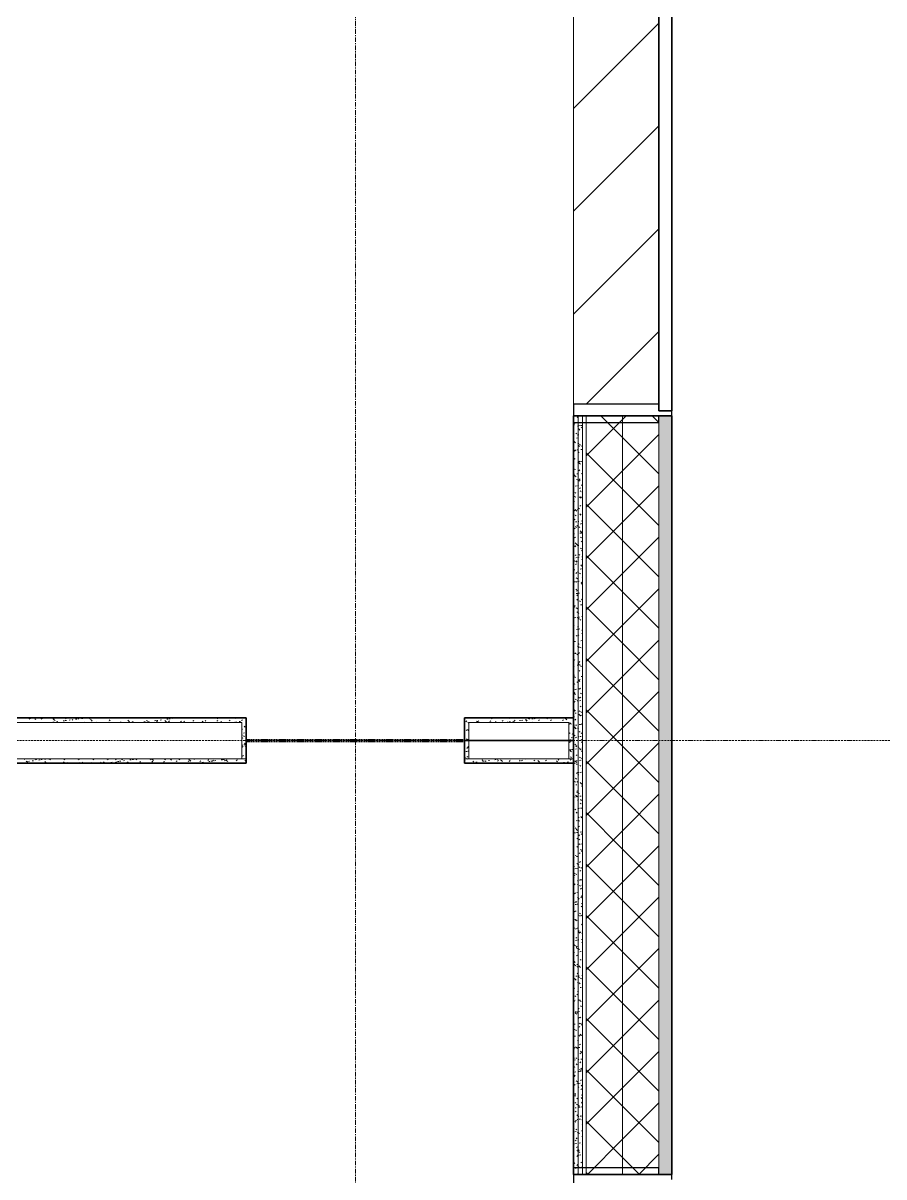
# Model space of a CAD drawing. Header units: millimetres. Extents: x -4948 to 42228, y -4856 to 69378.
# Drawn here: x 35570 to 37938, y 16892 to 20065 of the extents above; entities that cross this region are included whole.
import ezdxf

# ---------------------------------------------------------------- set-up
doc = ezdxf.new("R2010")
doc.units = ezdxf.units.MM
for name, pattern in [('Линия сетки', [22.225, 12.7, -3.175, 3.175, -3.175]), ('Штрих 3 х 1_5 мм', [4.5, 3, -1.5]), ('Штрихпунктир 5 х 1_5 мм', [8, 5, -1.5, 0, -1.5])]:
    doc.linetypes.add(name, pattern=pattern)
for name, color, linetype, lineweight in [('A-AREA', 32, 'Continuous', 9), ('A-DETL', 90, 'Continuous', 9), ('A-FLOR', 192, 'Continuous', 13), ('A-GLAZ-CURT', 52, 'Continuous', 9), ('A-GLAZ-CWMG', 51, 'Continuous', 9), ('A-WALL', 113, 'Continuous', 13), ('A-WALL-PATT', 111, 'Continuous', 13), ('I-WALL', 2, 'Continuous', 13), ('S-GRID', 1, 'Continuous', 30)]:
    doc.layers.add(name, color=color, linetype=linetype, lineweight=lineweight)

# ---------------------------------------------------------------- blocks, each defined once
blk = doc.blocks.new('27ELB-RD-AR-0000-BIM_rvt-1-1 этаж отм_ _0_000 лотки')
at = {"layer": 'A-GLAZ-CWMG'}
h = blk.add_hatch(dxfattribs=at)
h.set_pattern_fill('FP_3', color=252, style=0, pattern_type=2)
h.set_pattern_definition([(45, (0, 0), (-141.4214, 141.4214), [])])
h.paths.add_polyline_path([(37084, 19017.1), (37319, 19017.1), (37319, 21067.1), (37084, 21067.1), (37084, 19363.9)], flags=0)
at = {"layer": 'A-WALL-PATT', "lineweight": 5}
blk.add_hatch(color=252, dxfattribs=at).paths.add_polyline_path([(37354, 16899.1), (37354, 18985.1), (37319, 18985.1), (37319, 16899.1)], flags=0)
at = {"layer": 'A-AREA', "color": 252, "linetype": 'Штрих 3 х 1_5 мм', "lineweight": 70}
blk.add_line((36183.9, 18092.1), (36783.9, 18092.1), dxfattribs=at)
at = {"layer": 'A-DETL', "color": 252, "lineweight": 35}
blk.add_line((36783.9, 18092.1), (37083.9, 18092.1), dxfattribs=at)
at = {"layer": 'A-GLAZ-CURT', "color": 252, "lineweight": 35}
for p, q in [((37319, 21085.1), (37319, 18999.1)), ((37354, 18999.1), (37354, 21085.1)), ((37319, 18999.1), (37354, 18999.1))]:
    blk.add_line(p, q, dxfattribs=at)
at = {"layer": 'A-GLAZ-CWMG', "color": 252}
blk.add_line((37084, 19017.1), (37084, 21067.1), dxfattribs=at)
at = {"layer": 'A-GLAZ-CWMG', "color": 252, "lineweight": 25, "extrusion": (0, 0, -1)}
for p, q in [((37319, 19017.1), (37084, 19017.1)), ((37084, 19017.1), (37084, 18967.1)), ((37319, 18999.1), (37319, 19017.1)), ((37354, 18999.1), (37319, 18999.1)), ((37319, 18967.1), (37319, 18985.1)), ((37319, 18985.1), (37354, 18985.1)), ((37354, 18985.1), (37354, 18999.1)), ((37084, 18967.1), (37319, 18967.1)), ((37319, 16917.1), (37084, 16917.1)), ((37084, 16917.1), (37084, 16867.1)), ((37319, 16899.1), (37319, 16917.1)), ((37354, 16899.1), (37319, 16899.1)), ((37354, 16885.1), (37354, 16899.1))]:
    blk.add_line(p, q, dxfattribs=at)
at = {"layer": 'A-WALL', "color": 252, "lineweight": 35}
for p, q in [((37084, 18985.1), (37084, 16899.1)), ((37354, 18985.1), (37084, 18985.1)), ((37354, 16899.1), (37354, 18985.1)), ((37084, 16899.1), (37354, 16899.1))]:
    blk.add_line(p, q, dxfattribs=at)
at = {"layer": 'A-WALL', "color": 252, "lineweight": 9}
for p, q in [((37096.5, 16899.1), (37096.5, 18985.1)), ((37109, 16899.1), (37109, 18985.1)), ((37119, 16899.1), (37119, 18985.1)), ((37219, 16899.1), (37219, 18985.1)), ((37319, 16899.1), (37319, 18985.1)), ((31021.4, 18142.1), (36171.4, 18142.1)), ((36171.4, 18042.1), (36171.4, 18142.1)), ((36796.4, 18142.1), (36796.4, 18042.1)), ((36796.4, 18142.1), (37071.5, 18142.1)), ((37071.5, 18042.1), (37071.5, 18142.1)), ((31021.4, 18042.1), (36171.4, 18042.1)), ((36183.9, 18042.1), (36171.4, 18042.1)), ((36171.4, 18042.1), (36183.9, 18042.1)), ((36796.4, 18042.1), (36783.9, 18042.1)), ((36783.9, 18042.1), (36796.4, 18042.1)), ((36796.4, 18042.1), (37071.5, 18042.1)), ((37084, 18042.1), (37071.5, 18042.1)), ((37071.5, 18042.1), (37084, 18042.1))]:
    blk.add_line(p, q, dxfattribs=at)
at = {"layer": 'A-WALL-PATT', "color": 252, "linetype": 'Continuous', "lineweight": 9}
for p, q in [((37093.8, 18981.1), (37096.5, 18983.1)), ((37095.5, 18985.1), (37096.5, 18984.5)), ((37096.5, 18984.5), (37097.3, 18984)), ((37219, 18925.3), (37159.2, 18985.1)), ((37219, 18975.6), (37228.5, 18985.1)), ((37319, 18966.7), (37300.6, 18985.1)), ((37084.2, 18962.1), (37086.7, 18959.9)), ((37085.4, 18966.2), (37088.2, 18964.4)), ((37094.6, 18956.6), (37096.5, 18958)), ((37096.5, 18958), (37097.3, 18958.7)), ((37096.8, 18950.6), (37099.2, 18948.4)), ((37098.7, 18957.8), (37102, 18958.2)), ((37099.2, 18948.4), (37099.2, 18948.4)), ((37099.2, 18948.4), (37101.7, 18946.1)), ((37104.5, 18958.5), (37107.8, 18959)), ((37104.7, 18954), (37107.5, 18952.2)), ((37119, 18875.6), (37219, 18975.6)), ((37084, 18922.9), (37085.4, 18923.1)), ((37084.7, 18915.6), (37087, 18913.4)), ((37087, 18913.4), (37087, 18913.4)), ((37087, 18913.4), (37089.5, 18911.1)), ((37090.3, 18937.9), (37093.1, 18936.1)), ((37092.4, 18924), (37095.7, 18924.5)), ((37095.4, 18932.1), (37096.5, 18933)), ((37095.7, 18934.4), (37096.5, 18933.9)), ((37096.5, 18933), (37098.1, 18934.2)), ((37096.5, 18933.9), (37098.5, 18932.6)), ((37219, 18834.2), (37319, 18934.2)), ((37319, 18825.3), (37219, 18925.3)), ((37085.7, 18890.3), (37088.5, 18888.5)), ((37087.9, 18890.6), (37091.2, 18891)), ((37093.7, 18891.3), (37096.5, 18891.7)), ((37096.2, 18907.7), (37096.5, 18907.9)), ((37096.5, 18907.9), (37098.9, 18909.7)), ((37096.5, 18891.7), (37097.1, 18891.8)), ((37097, 18883.2), (37099.7, 18885.2)), ((37098.1, 18903.3), (37100.6, 18901)), ((37100.6, 18906.1), (37103.4, 18904.3)), ((37104.1, 18892.7), (37107.4, 18893.1)), ((37105.9, 18902.6), (37108.8, 18900.8)), ((37219, 18783.9), (37119, 18883.9)), ((37084, 18857.2), (37084.9, 18857.3)), ((37085.9, 18868.3), (37088.4, 18866)), ((37095.9, 18858.5), (37096.5, 18858.1)), ((37096.5, 18858.1), (37098.7, 18856.7)), ((37097.8, 18858.7), (37100.5, 18860.8)), ((37098.6, 18856.7), (37100.9, 18854.6)), ((37099.6, 18859.2), (37103, 18859.7)), ((37100.9, 18854.6), (37100.9, 18854.6)), ((37100.9, 18854.6), (37103.4, 18852.3)), ((37105.4, 18860), (37108.8, 18860.4)), ((37084, 18840.8), (37084.4, 18840.6)), ((37084, 18824.3), (37086.3, 18824.6)), ((37084, 18823), (37084.1, 18823.2)), ((37086.4, 18821.7), (37088.8, 18819.6)), ((37086.9, 18839), (37089.7, 18837.2)), ((37088.8, 18819.6), (37088.8, 18819.6)), ((37088.8, 18819.6), (37091.2, 18817.3)), ((37093.3, 18825.5), (37096.5, 18825.9)), ((37096.5, 18825.9), (37096.6, 18826)), ((37098.6, 18834.3), (37101.3, 18836.3)), ((37106.2, 18826.7), (37109, 18824.9)), ((37119, 18734.2), (37219, 18834.2)), ((37084, 18797.9), (37084.9, 18798.7)), ((37088.9, 18792.1), (37092.2, 18792.5)), ((37091.8, 18810.6), (37094.6, 18808.8)), ((37094.7, 18792.8), (37096.5, 18793.1)), ((37096.5, 18793.1), (37098, 18793.3)), ((37097.2, 18807.2), (37100, 18805.4)), ((37099.4, 18809.8), (37102.1, 18811.8)), ((37099.8, 18809.4), (37102.3, 18807.2)), ((37100.2, 18785.3), (37102.9, 18787.4)), ((37105, 18794.2), (37108.3, 18794.6)), ((37219, 18692.8), (37319, 18792.8)), ((37084, 18772.9), (37085.7, 18774.2)), ((37084, 18758.5), (37085.9, 18758.8)), ((37087.1, 18763), (37090, 18761.2)), ((37087.7, 18774.4), (37090.1, 18772.2)), ((37100.3, 18762.9), (37102.7, 18760.7)), ((37100.6, 18760.7), (37103.9, 18761.2)), ((37101, 18760.8), (37103.7, 18762.9)), ((37102.1, 18778.8), (37104.9, 18777)), ((37102.7, 18760.7), (37102.7, 18760.7)), ((37102.7, 18760.7), (37105.1, 18758.4)), ((37106.4, 18761.5), (37109, 18761.8)), ((37107.4, 18775.4), (37109, 18774.4)), ((37319, 18683.9), (37219, 18783.9)), ((37084, 18747.8), (37086.5, 18749.7)), ((37084, 18725.7), (37087.2, 18726.1)), ((37084.7, 18723.2), (37087.3, 18725.3)), ((37088.2, 18727.9), (37090.5, 18725.7)), ((37090.5, 18725.7), (37090.5, 18725.7)), ((37090.5, 18725.7), (37093, 18723.4)), ((37094.2, 18727), (37096.5, 18727.3)), ((37096.5, 18727.3), (37097.6, 18727.4)), ((37097.4, 18731.2), (37100.2, 18729.4)), ((37101.8, 18736.4), (37104.5, 18738.4)), ((37219, 18642.5), (37119, 18742.5)), ((37084, 18714.5), (37085.8, 18713.3)), ((37085.5, 18698.8), (37088.1, 18700.8)), ((37088.4, 18711.7), (37091.2, 18709.9)), ((37089.8, 18693.5), (37093.1, 18694)), ((37095.6, 18694.3), (37096.5, 18694.4)), ((37096.5, 18694.4), (37098.9, 18694.7)), ((37101.6, 18715.6), (37104, 18713.3)), ((37102.6, 18711.9), (37105.3, 18713.9)), ((37105.9, 18695.7), (37109, 18696.1)), ((37107.7, 18699.4), (37109, 18698.6)), ((37119, 18592.8), (37219, 18692.8)), ((37084, 18659.9), (37086.8, 18660.3)), ((37086.3, 18674.3), (37088.9, 18676.3)), ((37089.4, 18680.6), (37091.9, 18678.3)), ((37093.3, 18683.3), (37096.1, 18681.5)), ((37098.6, 18679.9), (37101.5, 18678.1)), ((37101.5, 18662.2), (37104.8, 18662.6)), ((37102, 18669), (37104.4, 18666.9)), ((37103.4, 18687.4), (37106.1, 18689.5)), ((37104.2, 18663), (37106.9, 18665)), ((37104.4, 18666.9), (37104.4, 18666.9)), ((37104.4, 18666.9), (37106.9, 18664.6)), ((37107.3, 18663), (37109, 18663.2)), ((37084.9, 18627.1), (37088.2, 18627.6)), ((37087.1, 18649.8), (37089.7, 18651.9)), ((37087.9, 18625.4), (37090.5, 18627.4)), ((37088.6, 18635.7), (37091.4, 18633.9)), ((37089.9, 18634), (37092.2, 18631.9)), ((37092.2, 18631.9), (37092.2, 18631.9)), ((37092.2, 18631.9), (37094.7, 18629.6)), ((37095.2, 18628.5), (37096.5, 18628.7)), ((37096.5, 18628.7), (37098.5, 18628.9)), ((37103.5, 18651.5), (37106.4, 18649.7)), ((37105, 18638.5), (37107.7, 18640.5)), ((37108.9, 18648.1), (37109, 18648)), ((37219, 18551.4), (37319, 18651.4)), ((37319, 18542.5), (37219, 18642.5)), ((37088.7, 18600.9), (37091.3, 18602.9)), ((37096.6, 18595.8), (37099.9, 18596.2)), ((37098.9, 18603.9), (37101.7, 18602.1)), ((37103.3, 18621.7), (37105.8, 18619.5)), ((37105.8, 18614), (37108.5, 18616.1)), ((37106.9, 18597.1), (37109, 18597.4)), ((37219, 18501), (37119, 18601)), ((37084.5, 18587.8), (37087.3, 18586)), ((37089.5, 18576.4), (37092.1, 18578.5)), ((37089.9, 18584.4), (37092.7, 18582.6)), ((37090.8, 18595), (37094.1, 18595.5)), ((37091.1, 18586.7), (37093.6, 18584.5)), ((37102.5, 18563.7), (37105.8, 18564.1)), ((37103.8, 18575.1), (37106.1, 18573)), ((37106.1, 18573), (37106.1, 18573)), ((37106.1, 18573), (37108.6, 18570.7)), ((37106.6, 18589.6), (37109, 18591.4)), ((37107.4, 18565.1), (37109, 18566.3)), ((37108.3, 18564.4), (37109, 18564.5)), ((37084.4, 18561.3), (37087.7, 18561.7)), ((37090.3, 18551.9), (37092.9, 18554)), ((37091.6, 18540.1), (37094, 18538)), ((37094, 18538), (37094, 18538)), ((37094, 18538), (37096.4, 18535.7)), ((37094.8, 18556), (37096.5, 18554.9)), ((37096.5, 18554.9), (37097.6, 18554.2)), ((37100.1, 18552.6), (37102.9, 18550.8)), ((37108.2, 18540.6), (37109, 18541.2)), ((37119, 18451.4), (37219, 18551.4)), ((37084, 18501), (37084.3, 18500.7)), ((37085.8, 18528.6), (37089.1, 18529)), ((37090.1, 18508.4), (37092.9, 18506.6)), ((37091.1, 18527.5), (37093.7, 18529.5)), ((37091.9, 18503), (37094.6, 18505)), ((37096.1, 18530), (37096.5, 18530)), ((37096.5, 18530), (37099.4, 18530.4)), ((37105, 18527.9), (37107.5, 18525.6)), ((37105, 18524.2), (37107.8, 18522.4)), ((37219, 18409.9), (37319, 18509.9)), ((37319, 18401), (37219, 18501)), ((37091.7, 18496.5), (37095, 18496.9)), ((37092.7, 18478.5), (37095.4, 18480.6)), ((37092.9, 18492.9), (37095.3, 18490.6)), ((37097.5, 18497.3), (37100.8, 18497.7)), ((37100.4, 18476.6), (37103.2, 18474.8)), ((37105.5, 18481.3), (37107.9, 18479.2)), ((37107.8, 18498.6), (37109, 18498.8)), ((37107.9, 18479.2), (37107.9, 18479.2)), ((37107.9, 18479.2), (37109, 18478.1)), ((37085.4, 18462.8), (37088.7, 18463.2)), ((37086, 18460.5), (37088.8, 18458.7)), ((37091.3, 18457.1), (37094.2, 18455.3)), ((37093.4, 18446.3), (37095.7, 18444.2)), ((37093.5, 18454.1), (37096.2, 18456.1)), ((37095.7, 18444.2), (37095.7, 18444.2)), ((37095.7, 18444.2), (37096.5, 18443.4)), ((37096.5, 18443.4), (37098.2, 18441.9)), ((37103.4, 18465.2), (37106.7, 18465.6)), ((37219, 18359.6), (37119, 18459.6)), ((37084, 18429.7), (37084.3, 18429.7)), ((37084, 18411.3), (37084.1, 18411.2)), ((37084, 18408.8), (37086, 18406.9)), ((37086.7, 18430.1), (37090.1, 18430.5)), ((37094.3, 18429.6), (37096.5, 18431.3)), ((37095.1, 18405.1), (37096.5, 18406.2)), ((37096.2, 18428.7), (37096.5, 18428.6)), ((37096.5, 18431.3), (37097, 18431.6)), ((37096.5, 18428.6), (37099.1, 18426.9)), ((37096.5, 18406.2), (37097.8, 18407.2)), ((37097.1, 18431.4), (37100.4, 18431.9)), ((37101.6, 18425.3), (37104.4, 18423.5)), ((37106.8, 18434), (37109, 18432)), ((37119, 18309.9), (37219, 18409.9)), ((37091.6, 18381.2), (37094.4, 18379.4)), ((37092.6, 18398), (37096, 18398.4)), ((37094.6, 18399), (37096.5, 18397.3)), ((37095.9, 18380.6), (37096.5, 18381.1)), ((37096.5, 18397.3), (37097.1, 18396.8)), ((37096.5, 18381.1), (37098.6, 18382.7)), ((37098.4, 18398.7), (37101.8, 18399.2)), ((37106.5, 18396.9), (37109, 18395.3)), ((37107.2, 18387.4), (37109, 18385.9)), ((37108.8, 18400.1), (37109, 18400.1)), ((37084, 18362.6), (37084.9, 18361.8)), ((37084, 18360.7), (37085.4, 18359.8)), ((37084, 18346.4), (37084, 18346.5)), ((37086.3, 18364.3), (37089.6, 18364.7)), ((37095.1, 18352.4), (37096.5, 18351.2)), ((37096.5, 18351.2), (37097.4, 18350.3)), ((37096.7, 18356.2), (37099.4, 18358.2)), ((37097.4, 18350.3), (37097.4, 18350.3)), ((37097.4, 18350.3), (37099.9, 18348)), ((37101.8, 18349.4), (37104.7, 18347.6)), ((37104.4, 18366.6), (37107.7, 18367.1)), ((37219, 18268.5), (37319, 18368.5)), ((37319, 18259.6), (37219, 18359.6)), ((37084, 18331.1), (37085.2, 18331.2)), ((37084, 18321.3), (37084.8, 18322)), ((37084, 18316.5), (37085.3, 18315.3)), ((37085.3, 18315.3), (37085.3, 18315.3)), ((37085.3, 18315.3), (37087.8, 18313)), ((37087.5, 18333.2), (37090.3, 18331.4)), ((37087.7, 18331.6), (37091, 18332)), ((37092.8, 18329.8), (37095.6, 18328)), ((37097.5, 18331.7), (37100.2, 18333.7)), ((37098, 18332.9), (37101.3, 18333.3)), ((37108.5, 18340.2), (37109, 18339.7)), ((37219, 18218.2), (37119, 18318.2)), ((37084, 18296.3), (37085.6, 18297.5)), ((37084, 18284.9), (37085.6, 18283.9)), ((37093.6, 18299.4), (37096.5, 18299.8)), ((37096.3, 18305.2), (37096.5, 18305.1)), ((37096.5, 18305.1), (37098.8, 18302.9)), ((37096.5, 18299.8), (37096.9, 18299.9)), ((37097.7, 18301.4), (37100.5, 18299.6)), ((37098.3, 18307.2), (37101, 18309.3)), ((37099.1, 18282.8), (37101.8, 18284.8)), ((37099.4, 18300.2), (37102.7, 18300.6)), ((37103.1, 18298), (37105.9, 18296.2)), ((37084, 18271.2), (37086.4, 18273.1)), ((37084.2, 18270.2), (37086.7, 18267.9)), ((37084.6, 18246.5), (37087.2, 18248.6)), ((37087.2, 18265.7), (37090.6, 18266.2)), ((37093.1, 18253.9), (37095.9, 18252.1)), ((37096.8, 18258.6), (37099.2, 18256.5)), ((37099.2, 18256.5), (37099.2, 18256.5)), ((37099.2, 18256.5), (37101.7, 18254.2)), ((37099.9, 18258.3), (37102.6, 18260.3)), ((37105.3, 18268.1), (37108.6, 18268.5)), ((37108, 18269.6), (37109, 18269)), ((37119, 18168.5), (37219, 18268.5)), ((37084, 18234.4), (37086.9, 18232.6)), ((37084, 18232.4), (37086.1, 18232.7)), ((37084.7, 18223.6), (37087, 18221.5)), ((37085.4, 18222.1), (37088, 18224.1)), ((37087, 18221.5), (37087, 18221.5)), ((37087, 18221.5), (37089.5, 18219.2)), ((37088.6, 18233), (37091.9, 18233.5)), ((37098.9, 18234.4), (37102.3, 18234.8)), ((37100.7, 18233.8), (37103.4, 18235.9)), ((37103.3, 18222.1), (37106.1, 18220.3)), ((37219, 18127.1), (37319, 18227.1)), ((37319, 18118.2), (37219, 18218.2)), ((37086.2, 18197.6), (37088.8, 18199.6)), ((37088.9, 18206), (37091.8, 18204.2)), ((37094.3, 18202.6), (37096.5, 18201.2)), ((37094.5, 18200.9), (37096.5, 18201.2)), ((37096.5, 18201.2), (37097.9, 18201.4)), ((37096.5, 18201.2), (37097.1, 18200.8)), ((37098.1, 18211.3), (37100.6, 18209.1)), ((37100.3, 18201.7), (37103.7, 18202.1)), ((37101.5, 18209.3), (37104.2, 18211.4)), ((37102.3, 18184.9), (37105, 18186.9)), ((35583, 18154.6), (35584.2, 18153.8)), ((35586.5, 18150.6), (35589.1, 18152.6)), ((35602.2, 18152), (35604.7, 18149.7)), ((35619.7, 18151), (35622.4, 18153)), ((35622.7, 18154.6), (35623.8, 18153.9)), ((35652.2, 18150.8), (35654.9, 18152.9)), ((35653, 18151.6), (35655.4, 18149.4)), ((35662.4, 18154.6), (35663.3, 18154)), ((35686.5, 18152.1), (35689.2, 18154.1)), ((35702, 18154.6), (35702.9, 18154.1)), ((35719.7, 18152.5), (35722.4, 18154.5)), ((35720.3, 18151.5), (35723.6, 18152)), ((35730.6, 18152.9), (35733.9, 18153.3)), ((35741.7, 18154.6), (35742.4, 18154.1)), ((35752.2, 18152.3), (35754.9, 18154.4)), ((35781.4, 18154.6), (35782, 18154.2)), ((35786.5, 18153.6), (35787.9, 18154.6)), ((35819.8, 18154), (35820.6, 18154.6)), ((35821, 18154.6), (35821.5, 18154.3)), ((35852.3, 18153.8), (35853.3, 18154.6)), ((35860.7, 18154.6), (35861.1, 18154.4)), ((35900.3, 18154.6), (35900.6, 18154.4)), ((35940, 18154.6), (35940.2, 18154.5)), ((35965.5, 18150.9), (35968.8, 18151.4)), ((35971.3, 18151.7), (35974.6, 18152.1)), ((35979.7, 18154.6), (35979.7, 18154.6)), ((35981.6, 18153.1), (35984.9, 18153.5)), ((36002.1, 18154.6), (36003.2, 18153.6)), ((36102.8, 18154.6), (36103.1, 18154.3)), ((36103.1, 18154.3), (36103.1, 18154.3)), ((36103.1, 18154.3), (36105.6, 18152.1)), ((36153.1, 18154.6), (36154.8, 18153.1)), ((36857.9, 18154.6), (36858, 18154.6)), ((36858, 18154.6), (36858, 18154.6)), ((36858, 18154.6), (36860.4, 18152.3)), ((36908.3, 18154.6), (36909.7, 18153.3)), ((36958.6, 18154.6), (36960.3, 18153)), ((36960.3, 18153), (36960.3, 18153)), ((36960.3, 18153), (36962.8, 18150.7)), ((36969.5, 18151.6), (36972.8, 18152)), ((36975.3, 18152.3), (36978.6, 18152.8)), ((36985.6, 18153.7), (36988.9, 18154.1)), ((37009.6, 18154), (37012, 18151.8)), ((37060.4, 18153.6), (37062.7, 18151.5)), ((37062.7, 18151.5), (37062.7, 18151.5)), ((37062.7, 18151.5), (37065.2, 18149.2)), ((37084.3, 18158.4), (37087.1, 18156.6)), ((37085.9, 18176.3), (37088.4, 18174.1)), ((37087, 18173.1), (37089.6, 18175.2)), ((37088.2, 18167.2), (37091.5, 18167.6)), ((37098.6, 18164.7), (37100.9, 18162.6)), ((37099.2, 18174.2), (37102, 18172.4)), ((37100.9, 18162.6), (37100.9, 18162.6)), ((37100.9, 18162.6), (37103.4, 18160.3)), ((37103.1, 18160.4), (37105.8, 18162.4)), ((37104.5, 18170.8), (37107.4, 18168.9)), ((37106.2, 18169.6), (37109, 18169.9)), ((37219, 18076.8), (37119, 18176.8)), ((35648.6, 18142.1), (35649.4, 18142.2)), ((35651.9, 18142.5), (35655.2, 18143)), ((35655.4, 18149.4), (35655.4, 18149.4)), ((35655.4, 18149.4), (35657.8, 18147.2)), ((35662.2, 18143.9), (35665.6, 18144.3)), ((35680.3, 18146.3), (35683.6, 18146.7)), ((35686.1, 18147), (35689.4, 18147.5)), ((35696.4, 18148.4), (35699.7, 18148.8)), ((35704.6, 18150.4), (35707.1, 18148.2)), ((35714.4, 18150.8), (35717.8, 18151.2)), ((35738.9, 18142.1), (35739.6, 18142.6)), ((35755.4, 18150), (35757.7, 18147.9)), ((35757.7, 18147.9), (35757.7, 18147.9)), ((35757.7, 18147.9), (35760.2, 18145.6)), ((35771.6, 18142.1), (35772.8, 18143)), ((35804.3, 18142.1), (35805.3, 18142.9)), ((35807, 18148.9), (35809.4, 18146.6)), ((35837, 18142.1), (35839.6, 18144.1)), ((35857.8, 18148.4), (35860.1, 18146.3)), ((35860.1, 18146.3), (35860.1, 18146.3)), ((35860.1, 18146.3), (35862.6, 18144)), ((35870.2, 18142.5), (35872.9, 18144.5)), ((35898.4, 18142.1), (35900.4, 18142.4)), ((35902.7, 18142.4), (35905.3, 18144.4)), ((35902.9, 18142.7), (35906.2, 18143.1)), ((35909.4, 18147.3), (35911.8, 18145.1)), ((35913.2, 18144.1), (35916.6, 18144.5)), ((35931.3, 18146.4), (35934.6, 18146.9)), ((35937, 18143.6), (35939.6, 18145.6)), ((35937.1, 18147.2), (35940.4, 18147.6)), ((35947.4, 18148.6), (35950.7, 18149)), ((35960.2, 18146.9), (35962.5, 18144.7)), ((35962.5, 18144.7), (35962.5, 18144.7)), ((35962.5, 18144.7), (35965, 18142.5)), ((35970.2, 18144), (35972.9, 18146.1)), ((36002.7, 18143.9), (36005.4, 18145.9)), ((36011.7, 18145.8), (36014.2, 18143.5)), ((36037, 18145.1), (36039.7, 18147.1)), ((36062.6, 18145.3), (36064.9, 18143.2)), ((36064.9, 18143.2), (36064.9, 18143.2)), ((36064.9, 18143.2), (36066.1, 18142.1)), ((36070.3, 18145.5), (36072.9, 18147.6)), ((36102.8, 18145.4), (36105.4, 18147.4)), ((36114.1, 18144.2), (36116.4, 18142.1)), ((36137.1, 18146.6), (36139.7, 18148.6)), ((36148.2, 18142.1), (36151.4, 18142.5)), ((36153.9, 18142.9), (36157.2, 18143.3)), ((36164.2, 18144.2), (36167.6, 18144.7)), ((36164.9, 18143.8), (36166.8, 18142.1)), ((36170.3, 18147), (36173, 18149.1)), ((36171.4, 18122.8), (36173.8, 18124.6)), ((36178.3, 18131.5), (36180.8, 18129.2)), ((36182.3, 18146.6), (36183.9, 18146.8)), ((36783.9, 18130.2), (36784.1, 18130)), ((36787.7, 18144.1), (36790.3, 18146.2)), ((36788.5, 18119.7), (36791.1, 18121.7)), ((36792.7, 18122.2), (36795.1, 18119.9)), ((36793, 18141.8), (36795.9, 18140)), ((36817.4, 18145.6), (36819.8, 18143.4)), ((36819.8, 18143.4), (36819.8, 18143.4)), ((36819.8, 18143.4), (36821.2, 18142.1)), ((36820.9, 18144.6), (36823.6, 18146.6)), ((36853.4, 18144.4), (36856.1, 18146.5)), ((36869, 18144.4), (36871.5, 18142.2)), ((36887.7, 18145.6), (36890.4, 18147.7)), ((36901.1, 18142.6), (36904.5, 18143)), ((36906.9, 18143.3), (36910.3, 18143.8)), ((36917.3, 18144.7), (36920.6, 18145.1)), ((36919.8, 18144), (36921.9, 18142.1)), ((36921, 18146.1), (36923.6, 18148.1)), ((36935.3, 18147.1), (36938.6, 18147.5)), ((36941.1, 18147.8), (36944.4, 18148.3)), ((36951.4, 18149.2), (36954.8, 18149.6)), ((36953.4, 18145.9), (36956.1, 18148)), ((36971.4, 18142.9), (36972.3, 18142.1)), ((36987.7, 18147.2), (36990.4, 18149.2)), ((36990.8, 18142.1), (36990.9, 18142.1)), ((37021, 18147.6), (37023.6, 18149.6)), ((37022.2, 18142.5), (37022.6, 18142.1)), ((37030.3, 18142.2), (37030.5, 18142.1)), ((37053.5, 18147.4), (37056.1, 18149.5)), ((37069.9, 18142.3), (37070.2, 18142.1)), ((37071.5, 18141.3), (37072.7, 18140.5)), ((37071.5, 18136.2), (37074.1, 18138.1)), ((37073.8, 18141.3), (37076.3, 18139.1)), ((37075.2, 18138.9), (37078.1, 18137.1)), ((37083.8, 18133.7), (37084, 18133.8)), ((37084, 18133.8), (37087.1, 18134.2)), ((37086.4, 18129.7), (37088.8, 18127.6)), ((37087.8, 18148.7), (37090.4, 18150.7)), ((37088.6, 18124.2), (37091.2, 18126.2)), ((37088.8, 18127.6), (37088.8, 18127.6)), ((37088.8, 18127.6), (37091.2, 18125.3)), ((37089.6, 18134.5), (37092.9, 18134.9)), ((37094.5, 18126.6), (37096.5, 18125.3)), ((37096.5, 18125.3), (37097.4, 18124.8)), ((37099.9, 18135.9), (37103.2, 18136.3)), ((37103.9, 18135.9), (37106.6, 18138)), ((37119, 18027.1), (37219, 18127.1)), ((36171.4, 18108.3), (36173.3, 18107)), ((36171.9, 18098.1), (36174.6, 18100.1)), ((36175.9, 18105.4), (36178.7, 18103.6)), ((36176, 18112.9), (36179.3, 18113.3)), ((36783.9, 18094.3), (36785.2, 18094.4)), ((36788.4, 18094.2), (36791.2, 18092.4)), ((36789.3, 18095.2), (36791.9, 18097.2)), ((36792.2, 18095.4), (36795.5, 18095.8)), ((37072.2, 18111.6), (37074.9, 18113.7)), ((37073, 18087.2), (37075.7, 18089.2)), ((37074.3, 18094.7), (37076.6, 18092.6)), ((37076.6, 18092.6), (37076.6, 18092.6)), ((37076.6, 18092.6), (37079.1, 18090.3)), ((37077.4, 18100), (37080.7, 18100.5)), ((37080.1, 18110.5), (37083, 18108.7)), ((37085.5, 18107.1), (37088.3, 18105.3)), ((37089.4, 18099.7), (37092, 18101.8)), ((37095.5, 18102.4), (37096.5, 18102.5)), ((37096.5, 18102.5), (37098.8, 18102.8)), ((37099.8, 18117.5), (37102.3, 18115.2)), ((37101.3, 18103.2), (37104.6, 18103.6)), ((37104.7, 18111.5), (37107.4, 18113.5)), ((37104.8, 18094.8), (37107.6, 18093)), ((37105.5, 18087), (37108.2, 18089)), ((36171.5, 18079.4), (36174.8, 18079.8)), ((36172.7, 18073.6), (36175.4, 18075.7)), ((36177.3, 18080.2), (36180.7, 18080.6)), ((36178.8, 18084.9), (36181.2, 18082.8)), ((36180.8, 18077), (36183.6, 18075.2)), ((36181.2, 18082.8), (36181.2, 18082.8)), ((36181.2, 18082.8), (36183.6, 18080.5)), ((36787.8, 18061.9), (36791.1, 18062.3)), ((36790.1, 18070.7), (36792.7, 18072.8)), ((36793.1, 18075.6), (36795.5, 18073.4)), ((36793.6, 18062.7), (36796.4, 18063)), ((36795.5, 18073.4), (36795.5, 18073.4)), ((36795.5, 18073.4), (36796.4, 18072.6)), ((37073, 18066.6), (37076.3, 18067)), ((37073.8, 18062.7), (37076.5, 18064.7)), ((37075.5, 18062.9), (37078.3, 18061.1)), ((37078.8, 18067.3), (37082.1, 18067.8)), ((37087.7, 18082.5), (37090.1, 18080.2)), ((37089.1, 18068.7), (37092.4, 18069.1)), ((37090.2, 18075.2), (37092.8, 18077.3)), ((37090.4, 18078.7), (37093.2, 18076.9)), ((37095.8, 18075.3), (37096.5, 18074.8)), ((37096.5, 18074.8), (37098.6, 18073.5)), ((37100.3, 18070.9), (37102.6, 18068.8)), ((37102.6, 18068.8), (37102.6, 18068.8)), ((37102.6, 18068.8), (37105.1, 18066.5)), ((37106.3, 18062.5), (37109, 18064.6)), ((37107.2, 18071.1), (37109, 18071.3)), ((37219, 17985.7), (37319, 18085.7)), ((37319, 17976.8), (37219, 18076.8)), ((35573.3, 18040.1), (35575.9, 18042.1)), ((35578.4, 18035.4), (35580.7, 18033.3)), ((35578.6, 18034.2), (35582, 18034.7)), ((35580.7, 18033.3), (35580.7, 18033.3)), ((35580.7, 18033.3), (35583.2, 18031)), ((35584.5, 18035), (35587.8, 18035.4)), ((35592.3, 18029.6), (35593.1, 18030.2)), ((35594.8, 18036.4), (35598.1, 18036.8)), ((35603.1, 18040.7), (35606, 18038.9)), ((35605.8, 18040), (35608.4, 18042)), ((35612.8, 18038.7), (35616.1, 18039.2)), ((35618.7, 18039.5), (35622, 18039.9)), ((35625, 18029.6), (35626.4, 18030.7)), ((35629, 18040.9), (35632.3, 18041.3)), ((35630, 18034.3), (35632.4, 18032)), ((35640.1, 18041.2), (35641.3, 18042.1)), ((35642.7, 18040.8), (35645.5, 18039)), ((35657.7, 18029.6), (35658.9, 18030.5)), ((35673.3, 18041.6), (35674, 18042.1)), ((35680.8, 18033.9), (35683.1, 18031.7)), ((35682.2, 18040.9), (35685.1, 18039.1)), ((35683.1, 18031.7), (35683.1, 18031.7)), ((35683.1, 18031.7), (35685.4, 18029.6)), ((35690.5, 18029.7), (35693.2, 18031.8)), ((35705.8, 18041.5), (35706.6, 18042.1)), ((35721.8, 18040.9), (35724.6, 18039.1)), ((35722.1, 18042.1), (35723.8, 18040.6)), ((35723.7, 18030.1), (35726.4, 18032.2)), ((35732.4, 18032.7), (35734.8, 18030.5)), ((35756.2, 18030), (35758.9, 18032)), ((35761.3, 18041), (35764.2, 18039.2)), ((35772.5, 18042.1), (35773, 18041.6)), ((35783.2, 18032.3), (35785.5, 18030.2)), ((35785.5, 18030.2), (35785.5, 18030.2)), ((35785.5, 18030.2), (35786.1, 18029.6)), ((35790.5, 18031.2), (35793.2, 18033.3)), ((35795.5, 18029.9), (35798.8, 18030.3)), ((35800.9, 18041.1), (35803.7, 18039.3)), ((35801.3, 18030.7), (35804.6, 18031.1)), ((35811.6, 18032), (35814.9, 18032.5)), ((35822.8, 18042.1), (35823.7, 18041.3)), ((35823.7, 18041.3), (35823.7, 18041.3)), ((35823.7, 18041.3), (35826.2, 18039)), ((35823.8, 18031.6), (35826.4, 18033.7)), ((35829.7, 18034.4), (35833, 18034.8)), ((35834.7, 18031.2), (35836.5, 18029.6)), ((35835.5, 18035.2), (35838.8, 18035.6)), ((35840.4, 18041.2), (35843.3, 18039.4)), ((35845.8, 18036.5), (35849.1, 18037)), ((35856.3, 18031.5), (35858.9, 18033.5)), ((35863.8, 18038.9), (35867.2, 18039.3)), ((35869.7, 18039.7), (35873, 18040.1)), ((35873.2, 18042.1), (35875.4, 18040.1)), ((35880, 18041), (35883.3, 18041.5)), ((35880, 18041.2), (35882.8, 18039.4)), ((35885.6, 18030.7), (35886.8, 18029.6)), ((35890.6, 18032.7), (35893.2, 18034.8)), ((35919.5, 18041.3), (35922.4, 18039.5)), ((35923.7, 18041.9), (35926.1, 18039.7)), ((35923.8, 18033.1), (35926.5, 18035.2)), ((35926.1, 18039.7), (35926.1, 18039.7)), ((35926.1, 18039.7), (35928.5, 18037.5)), ((35937.1, 18029.6), (35937.2, 18029.6)), ((35956.3, 18033), (35959, 18035)), ((35959.1, 18041.4), (35961.9, 18039.6)), ((35975.3, 18040.8), (35977.8, 18038.5)), ((35990.6, 18034.2), (35993.3, 18036.3)), ((35998.6, 18041.4), (36001.5, 18039.6)), ((36023.9, 18034.6), (36026.5, 18036.7)), ((36026.1, 18040.3), (36028.5, 18038.2)), ((36028.5, 18038.2), (36028.5, 18038.2)), ((36028.5, 18038.2), (36030.9, 18035.9)), ((36038.2, 18041.5), (36041, 18039.7)), ((36046.5, 18030.1), (36049.8, 18030.5)), ((36052.3, 18030.8), (36055.6, 18031.3)), ((36056.3, 18034.5), (36059, 18036.5)), ((36062.6, 18032.2), (36066, 18032.6)), ((36077.7, 18041.6), (36080.6, 18039.8)), ((36077.7, 18039.2), (36080.2, 18036.9)), ((36080.7, 18034.6), (36084, 18035)), ((36086.5, 18035.3), (36089.8, 18035.8)), ((36090.6, 18035.7), (36093.3, 18037.8)), ((36096.8, 18036.7), (36100.1, 18037.1)), ((36114.8, 18039.1), (36118.2, 18039.5)), ((36117.3, 18041.7), (36120.1, 18039.9)), ((36120.7, 18039.8), (36124, 18040.3)), ((36123.9, 18036.2), (36126.5, 18038.2)), ((36128.5, 18038.8), (36130.8, 18036.6)), ((36130.8, 18036.6), (36130.8, 18036.6)), ((36130.8, 18036.6), (36133.3, 18034.4)), ((36131, 18041.2), (36134.3, 18041.6)), ((36156.4, 18036), (36159, 18038)), ((36156.8, 18041.7), (36159.7, 18039.9)), ((36171.4, 18045.6), (36171.5, 18045.5)), ((36173.5, 18049.1), (36176.2, 18051.2)), ((36180.1, 18037.7), (36182.5, 18035.4)), ((36183.2, 18048.1), (36183.9, 18048.1)), ((36783.9, 18038), (36785.8, 18036.2)), ((36784.3, 18046.3), (36787.1, 18044.5)), ((36789.6, 18042.9), (36790.9, 18042.1)), ((36790.9, 18046.3), (36793.5, 18048.3)), ((36790.9, 18042.1), (36792.4, 18041.1)), ((36799.5, 18030.6), (36802.8, 18031)), ((36805.3, 18031.3), (36808.6, 18031.8)), ((36807, 18033.5), (36809.7, 18035.6)), ((36808.9, 18030.6), (36810.5, 18029.6)), ((36815.6, 18032.7), (36819, 18033.1)), ((36830.5, 18042.1), (36832, 18041.2)), ((36832.6, 18039.4), (36835, 18037.2)), ((36833.7, 18035.1), (36837, 18035.5)), ((36839.5, 18035.8), (36842.8, 18036.3)), ((36841.3, 18034.8), (36844, 18036.8)), ((36848.5, 18030.7), (36850.2, 18029.6)), ((36849.8, 18037.2), (36853.2, 18037.6)), ((36867.9, 18039.6), (36871.2, 18040)), ((36870.2, 18042.1), (36871.5, 18041.2)), ((36873.7, 18040.3), (36877, 18040.8)), ((36874.5, 18035.2), (36877.2, 18037.2)), ((36883.4, 18039), (36885.7, 18036.9)), ((36884, 18041.7), (36887.2, 18042.1)), ((36885.7, 18036.9), (36885.7, 18036.9)), ((36885.7, 18036.9), (36888.2, 18034.6)), ((36888, 18030.8), (36889.8, 18029.6)), ((36907, 18035), (36909.7, 18037.1)), ((36909.9, 18042.1), (36911.1, 18041.3)), ((36927.6, 18030.8), (36929.5, 18029.6)), ((36935, 18037.9), (36937.4, 18035.6)), ((36941.3, 18036.3), (36944, 18038.3)), ((36949.5, 18042.1), (36950.6, 18041.4)), ((36967.1, 18030.9), (36969.1, 18029.6)), ((36974.6, 18036.7), (36977.2, 18038.7)), ((36985.8, 18037.5), (36988.1, 18035.3)), ((36988.1, 18035.3), (36988.1, 18035.3)), ((36988.1, 18035.3), (36990.6, 18033)), ((36989.2, 18042.1), (36990.2, 18041.5)), ((37006.7, 18031), (37008.8, 18029.6)), ((37007.1, 18036.6), (37009.7, 18038.6)), ((37028.8, 18042.1), (37029.7, 18041.5)), ((37037.3, 18036.3), (37039.8, 18034.1)), ((37041.4, 18037.8), (37044, 18039.8)), ((37046.2, 18031), (37048.5, 18029.6)), ((37050.5, 18030.7), (37053.8, 18031.2)), ((37056.3, 18031.5), (37059.6, 18031.9)), ((37066.6, 18032.8), (37070, 18033.3)), ((37068.5, 18042.1), (37069.3, 18041.6)), ((37074.6, 18038.2), (37077.3, 18040.3)), ((37075.5, 18047.5), (37078, 18045.2)), ((37084.7, 18035.2), (37088, 18035.7)), ((37085.7, 18031.1), (37088.6, 18029.3)), ((37088.2, 18035.9), (37090.5, 18033.8)), ((37090.5, 18036), (37093.8, 18036.4)), ((37090.5, 18033.8), (37090.5, 18033.8)), ((37090.5, 18033.8), (37093, 18031.5)), ((37091, 18050.8), (37093.6, 18052.8)), ((37091.8, 18026.3), (37094.4, 18028.3)), ((37100.7, 18046.9), (37103.5, 18045.1)), ((37100.8, 18037.3), (37104.2, 18037.8)), ((37106, 18043.5), (37108.8, 18041.7)), ((37107.1, 18038.1), (37109, 18039.5)), ((37219, 17935.3), (37119, 18035.3)), ((37092.6, 18001.8), (37095.2, 18003.9)), ((37096, 17999.3), (37096.5, 17999)), ((37096.4, 18003.9), (37096.5, 18003.9)), ((37096.5, 18003.9), (37099.7, 18004.3)), ((37096.5, 17999), (37098.8, 17997.5)), ((37101.5, 18023.6), (37104, 18021.4)), ((37102.2, 18004.6), (37105.5, 18005.1)), ((37107.9, 18013.6), (37109, 18014.4)), ((37084, 17981.7), (37084.5, 17981.4)), ((37087, 17979.8), (37089.8, 17978)), ((37089.4, 17988.6), (37091.9, 17986.4)), ((37090.1, 17970.2), (37093.4, 17970.6)), ((37093.4, 17977.4), (37096, 17979.4)), ((37102, 17977), (37104.4, 17974.9)), ((37104.4, 17974.9), (37104.4, 17974.9)), ((37104.4, 17974.9), (37106.9, 17972.6)), ((37106.3, 17967.5), (37109, 17965.8)), ((37108.1, 17972.5), (37109, 17972.7)), ((37108.7, 17989.1), (37109, 17989.3)), ((37119, 17885.7), (37219, 17985.7)), ((37085.7, 17936.7), (37089, 17937.1)), ((37089.9, 17942), (37092.2, 17939.9)), ((37091.4, 17937.5), (37094.8, 17937.9)), ((37091.9, 17951.4), (37094.7, 17949.6)), ((37092.2, 17939.9), (37092.2, 17939.9)), ((37092.2, 17939.9), (37094.7, 17937.6)), ((37094.2, 17952.9), (37096.5, 17954.7)), ((37095, 17928.4), (37096.5, 17929.6)), ((37096.5, 17954.7), (37096.8, 17954.9)), ((37096.5, 17929.6), (37097.6, 17930.5)), ((37097.2, 17948), (37100.1, 17946.2)), ((37101.8, 17938.8), (37105.1, 17939.3)), ((37103.3, 17929.8), (37105.8, 17927.5)), ((37219, 17844.3), (37319, 17944.3)), ((37319, 17835.3), (37219, 17935.3)), ((37087.2, 17903.8), (37090.1, 17902)), ((37095.8, 17903.9), (37096.5, 17904.5)), ((37096.5, 17904.5), (37098.4, 17906)), ((37097.4, 17905.4), (37100.7, 17905.8)), ((37102.1, 17919.6), (37105, 17917.8)), ((37103.2, 17906.1), (37106.5, 17906.6)), ((37107.5, 17916.2), (37109, 17915.2)), ((37084, 17870.7), (37084, 17870.7)), ((37091, 17871.6), (37094.3, 17872.1)), ((37091.1, 17894.8), (37093.6, 17892.5)), ((37096.6, 17879.5), (37099.2, 17881.5)), ((37097.5, 17872), (37100.3, 17870.2)), ((37103.8, 17883.2), (37106.1, 17881)), ((37106.1, 17881), (37106.1, 17881)), ((37106.1, 17881), (37108.6, 17878.8)), ((37219, 17793.9), (37119, 17893.9)), ((37084, 17855.4), (37085.9, 17854.1)), ((37086.6, 17838.2), (37089.9, 17838.6)), ((37088.5, 17852.5), (37091.3, 17850.7)), ((37091.6, 17848.2), (37094, 17846)), ((37092.4, 17838.9), (37095.7, 17839.4)), ((37094, 17846), (37094, 17846)), ((37094, 17846), (37096.4, 17843.8)), ((37097.4, 17855), (37100, 17857)), ((37102.7, 17840.3), (37106, 17840.7)), ((37105, 17835.9), (37107.5, 17833.7)), ((37107.7, 17840.2), (37109, 17839.4)), ((37119, 17744.3), (37219, 17844.3)), ((37084, 17819.6), (37084.5, 17820)), ((37084, 17809.1), (37084.3, 17808.8)), ((37093.4, 17824.1), (37096.2, 17822.3)), ((37098.2, 17830.5), (37100.8, 17832.6)), ((37098.3, 17806.8), (37101.6, 17807.3)), ((37098.7, 17820.7), (37101.5, 17818.9)), ((37099, 17806.1), (37101.6, 17808.1)), ((37104.1, 17807.6), (37107.4, 17808)), ((37219, 17702.8), (37319, 17802.8)), ((37084, 17794.6), (37085.3, 17795.5)), ((37084, 17772.1), (37084.9, 17772.2)), ((37084, 17769.5), (37086.1, 17771.1)), ((37088.7, 17776.5), (37091.5, 17774.7)), ((37091.9, 17773.1), (37095.3, 17773.6)), ((37092.9, 17800.9), (37095.3, 17798.7)), ((37099.8, 17781.6), (37102.4, 17783.6)), ((37103.6, 17792.3), (37106.4, 17790.5)), ((37105.5, 17789.3), (37107.9, 17787.2)), ((37107.9, 17787.2), (37107.9, 17787.2)), ((37107.9, 17787.2), (37109, 17786.2)), ((37109, 17788.9), (37109, 17788.9)), ((37319, 17693.9), (37219, 17793.9)), ((37084.2, 17744.6), (37086.9, 17746.6)), ((37087.5, 17739.7), (37090.9, 17740.1)), ((37093.3, 17740.4), (37096.5, 17740.8)), ((37093.4, 17754.3), (37095.7, 17752.2)), ((37095.7, 17752.2), (37095.7, 17752.2)), ((37095.7, 17752.2), (37096.5, 17751.5)), ((37096.5, 17751.5), (37098.2, 17749.9)), ((37096.5, 17740.8), (37096.7, 17740.9)), ((37099, 17744.7), (37101.8, 17742.9)), ((37100.6, 17757.1), (37103.2, 17759.2)), ((37103.7, 17741.8), (37107, 17742.2)), ((37106.8, 17742.1), (37109, 17740)), ((37219, 17652.5), (37119, 17752.5)), ((37084, 17716.8), (37086, 17714.9)), ((37084.6, 17728.6), (37087.4, 17726.8)), ((37085, 17720.1), (37087.7, 17722.1)), ((37089.9, 17725.2), (37092.8, 17723.4)), ((37094.6, 17707.1), (37096.5, 17705.4)), ((37099.3, 17708.3), (37102.6, 17708.7)), ((37101.4, 17732.7), (37104, 17734.7)), ((37102.2, 17708.2), (37104.8, 17710.2)), ((37105, 17709.1), (37108.4, 17709.5)), ((37084, 17706.3), (37084.5, 17706.4)), ((37085.8, 17695.6), (37088.5, 17697.7)), ((37094.8, 17696.8), (37096.5, 17695.8)), ((37096.5, 17705.4), (37097.1, 17704.8)), ((37096.5, 17695.8), (37097.7, 17695)), ((37100.2, 17693.4), (37103, 17691.6)), ((37103, 17683.7), (37105.6, 17685.8)), ((37107.2, 17695.5), (37109, 17693.9)), ((37119, 17602.8), (37219, 17702.8)), ((37084, 17673.4), (37085.9, 17673.7)), ((37084, 17670.7), (37084.9, 17669.8)), ((37086.6, 17671.1), (37089.3, 17673.2)), ((37087.4, 17646.7), (37090.1, 17648.7)), ((37090.2, 17649.3), (37093, 17647.5)), ((37092.9, 17674.6), (37096.2, 17675)), ((37095.1, 17660.5), (37096.5, 17659.2)), ((37096.5, 17659.2), (37097.4, 17658.3)), ((37097.4, 17658.3), (37097.4, 17658.3)), ((37097.4, 17658.3), (37099.9, 17656.1)), ((37103.8, 17659.2), (37106.4, 17661.3)), ((37104.6, 17643.3), (37107.9, 17643.7)), ((37105.1, 17665), (37107.9, 17663.2)), ((37108.5, 17648.2), (37109, 17647.8)), ((37219, 17561.4), (37319, 17661.4)), ((37319, 17552.5), (37219, 17652.5)), ((37084, 17627.9), (37084, 17627.9)), ((37084, 17624.5), (37085.3, 17623.3)), ((37085.3, 17623.3), (37085.3, 17623.3)), ((37085.3, 17623.3), (37087.8, 17621.1)), ((37088.2, 17622.2), (37090.9, 17624.2)), ((37088.5, 17641.1), (37091.8, 17641.6)), ((37094.3, 17641.9), (37096.5, 17642.2)), ((37096.3, 17613.2), (37096.5, 17613.1)), ((37096.5, 17642.2), (37097.6, 17642.3)), ((37096.5, 17613.1), (37098.8, 17611)), ((37100.4, 17617.5), (37103.3, 17615.7)), ((37104.6, 17634.8), (37107.2, 17636.8)), ((37105.4, 17610.3), (37108, 17612.3)), ((37084, 17607.7), (37085.4, 17607.8)), ((37086.1, 17601.4), (37088.9, 17599.6)), ((37089, 17597.7), (37091.7, 17599.8)), ((37091.4, 17597.9), (37094.2, 17596.1)), ((37100.2, 17609.8), (37103.5, 17610.2)), ((37106, 17610.6), (37109, 17610.9)), ((37106.2, 17585.8), (37108.8, 17587.9)), ((37219, 17511.1), (37119, 17611.1)), ((37084, 17574.8), (37086.8, 17575.1)), ((37084, 17552.1), (37084.2, 17552)), ((37084.2, 17578.2), (37086.7, 17576)), ((37089.8, 17573.3), (37092.5, 17575.3)), ((37090.6, 17548.8), (37093.3, 17550.8)), ((37093.8, 17576.1), (37096.5, 17576.4)), ((37096.3, 17569.6), (37096.5, 17569.4)), ((37096.5, 17576.4), (37097.2, 17576.5)), ((37096.5, 17569.4), (37099.1, 17567.8)), ((37096.8, 17566.6), (37099.2, 17564.5)), ((37099.2, 17564.5), (37099.2, 17564.5)), ((37099.2, 17564.5), (37101.6, 17562.2)), ((37101.7, 17566.1), (37104.5, 17564.3)), ((37107, 17561.4), (37109, 17562.9)), ((37119, 17461.4), (37219, 17561.4)), ((37084.7, 17531.6), (37087, 17529.5)), ((37087, 17529.5), (37087, 17529.5)), ((37087, 17529.5), (37089.5, 17527.2)), ((37089.4, 17542.6), (37092.8, 17543)), ((37091.4, 17524.3), (37094.1, 17526.4)), ((37091.7, 17522), (37094.5, 17520.2)), ((37095.2, 17543.4), (37096.5, 17543.5)), ((37096.5, 17543.5), (37098.5, 17543.8)), ((37098.1, 17519.4), (37100.5, 17517.1)), ((37105.5, 17544.7), (37108.9, 17545.2)), ((37106.6, 17537.8), (37109, 17536.2)), ((37107.8, 17536.9), (37109, 17537.8)), ((37219, 17420), (37319, 17520)), ((37084, 17509), (37086.4, 17509.3)), ((37084, 17501.6), (37085.5, 17500.7)), ((37092.2, 17499.9), (37094.9, 17501.9)), ((37101.1, 17511.3), (37104.5, 17511.7)), ((37101.9, 17490.2), (37104.7, 17488.4)), ((37106.9, 17512), (37109, 17512.3)), ((37108.6, 17512.4), (37109, 17512.7)), ((37319, 17411.1), (37219, 17511.1)), ((37084.4, 17476.2), (37087.8, 17476.6)), ((37085.9, 17484.4), (37088.4, 17482.1)), ((37087.5, 17474.1), (37090.4, 17472.3)), ((37092.9, 17470.7), (37095.7, 17468.9)), ((37093, 17475.4), (37095.7, 17477.4)), ((37094.8, 17477.5), (37096.5, 17477.8)), ((37096.5, 17477.8), (37098.1, 17478)), ((37098.6, 17472.8), (37100.9, 17470.6)), ((37100.9, 17470.6), (37100.9, 17470.6)), ((37100.9, 17470.6), (37103.4, 17468.4)), ((37219, 17369.7), (37119, 17469.7)), ((37084, 17425.8), (37085.7, 17424.7)), ((37086.4, 17437.8), (37088.8, 17435.6)), ((37088.8, 17435.6), (37088.8, 17435.6)), ((37088.8, 17435.6), (37091.2, 17433.4)), ((37090.4, 17444.1), (37093.7, 17444.5)), ((37093.8, 17450.9), (37096.5, 17453)), ((37094.6, 17426.4), (37096.5, 17427.9)), ((37096.2, 17444.8), (37096.5, 17444.9)), ((37096.5, 17444.9), (37099.5, 17445.3)), ((37096.5, 17427.9), (37097.3, 17428.5)), ((37097.8, 17442.3), (37100.6, 17440.5)), ((37099.8, 17425.5), (37102.3, 17423.3)), ((37103.2, 17438.9), (37106, 17437.1)), ((37106.5, 17446.2), (37109, 17446.5)), ((37084, 17410.4), (37087.3, 17410.8)), ((37087.7, 17390.5), (37090.1, 17388.3)), ((37093.1, 17394.7), (37096, 17392.9)), ((37095.4, 17402), (37096.5, 17402.8)), ((37096.5, 17402.8), (37098.1, 17404)), ((37102.1, 17412.7), (37105.4, 17413.2)), ((37107.9, 17413.5), (37109, 17413.7)), ((37108.1, 17410.5), (37109, 17409.9)), ((37119, 17320), (37219, 17420)), ((37084.1, 17375.2), (37086.9, 17373.4)), ((37085.4, 17377.7), (37088.7, 17378.1)), ((37095.7, 17379), (37096.5, 17379.1)), ((37096.2, 17377.5), (37096.5, 17377.7)), ((37096.5, 17377.7), (37098.9, 17379.5)), ((37096.5, 17379.1), (37099, 17379.5)), ((37100.3, 17378.9), (37102.6, 17376.8)), ((37102.6, 17376.8), (37102.6, 17376.8)), ((37102.6, 17376.8), (37105.1, 17374.5)), ((37103.4, 17362.9), (37106.2, 17361.1)), ((37219, 17278.6), (37319, 17378.6)), ((37319, 17269.7), (37219, 17369.7)), ((37088.2, 17343.9), (37090.5, 17341.8)), ((37089, 17346.8), (37091.8, 17345)), ((37090.5, 17341.8), (37090.5, 17341.8)), ((37090.5, 17341.8), (37093, 17339.5)), ((37091.3, 17345.6), (37094.6, 17346)), ((37094.4, 17343.4), (37096.5, 17342)), ((37096.5, 17342), (37097.2, 17341.6)), ((37097, 17353), (37099.7, 17355.1)), ((37097.1, 17346.3), (37100.4, 17346.8)), ((37097.8, 17328.6), (37100.5, 17330.6)), ((37101.5, 17331.7), (37104, 17329.4)), ((37107.4, 17347.7), (37109, 17347.9)), ((37219, 17228.2), (37119, 17328.2)), ((37084.4, 17299.2), (37087.2, 17297.4)), ((37084.9, 17311.8), (37088.3, 17312.3)), ((37089.4, 17296.7), (37091.9, 17294.4)), ((37098.6, 17304.1), (37101.3, 17306.1)), ((37099.3, 17315), (37102.1, 17313.2)), ((37103, 17314.2), (37106.4, 17314.7)), ((37104.6, 17311.6), (37107.5, 17309.8)), ((37108.8, 17315), (37109, 17315)), ((37084, 17292.9), (37084.1, 17293)), ((37084, 17267.8), (37084.9, 17268.5)), ((37086.3, 17279.1), (37089.7, 17279.6)), ((37094.6, 17267.4), (37096.5, 17266.2)), ((37096.5, 17266.2), (37097.4, 17265.6)), ((37096.7, 17280.5), (37100, 17280.9)), ((37099.4, 17279.6), (37102.1, 17281.7)), ((37102, 17285.1), (37104.4, 17282.9)), ((37104.4, 17282.9), (37104.4, 17282.9)), ((37104.4, 17282.9), (37106.9, 17280.7)), ((37119, 17178.6), (37219, 17278.6)), ((37084, 17242.7), (37085.7, 17244)), ((37085.6, 17247.9), (37088.4, 17246.1)), ((37089.9, 17250.1), (37092.2, 17247.9)), ((37092.2, 17247.9), (37092.2, 17247.9)), ((37092.2, 17247.9), (37094.7, 17245.7)), ((37092.3, 17247), (37095.6, 17247.5)), ((37098, 17247.8), (37101.4, 17248.2)), ((37100.2, 17255.1), (37102.9, 17257.2)), ((37101, 17230.7), (37103.7, 17232.7)), ((37103.3, 17237.8), (37105.8, 17235.6)), ((37104.9, 17235.6), (37107.7, 17233.8)), ((37108.4, 17249.2), (37109, 17249.2)), ((37219, 17137.1), (37319, 17237.1)), ((37084, 17217.6), (37086.5, 17219.6)), ((37085.9, 17213.3), (37089.2, 17213.8)), ((37090.5, 17219.5), (37093.3, 17217.7)), ((37091.1, 17202.8), (37093.6, 17200.6)), ((37095.8, 17216.1), (37096.5, 17215.7)), ((37096.5, 17215.7), (37098.7, 17214.3)), ((37101.8, 17206.2), (37104.5, 17208.2)), ((37104, 17215.7), (37107.3, 17216.1)), ((37319, 17128.2), (37219, 17228.2)), ((37084, 17180.2), (37084.8, 17180.3)), ((37084.7, 17193.1), (37087.3, 17195.1)), ((37085.5, 17168.6), (37088.1, 17170.6)), ((37085.8, 17171.9), (37088.7, 17170.1)), ((37087.3, 17180.6), (37090.6, 17181.1)), ((37097.6, 17182), (37100.9, 17182.4)), ((37100.8, 17187.7), (37103.6, 17185.9)), ((37102.6, 17181.7), (37105.3, 17183.8)), ((37103.8, 17191.2), (37106.1, 17189.1)), ((37106.1, 17189.1), (37106.1, 17189.1)), ((37106.1, 17189.1), (37108.6, 17186.8)), ((37106.1, 17184.3), (37108.9, 17182.5)), ((37219, 17086.8), (37119, 17186.8)), ((37086.3, 17144.1), (37088.9, 17146.2)), ((37091.6, 17156.2), (37094, 17154.1)), ((37093.2, 17148.5), (37096.5, 17148.9)), ((37094, 17154.1), (37094, 17154.1)), ((37094, 17154.1), (37096.4, 17151.8)), ((37096.1, 17140.1), (37096.5, 17139.9)), ((37096.5, 17148.9), (37096.5, 17149)), ((37096.5, 17139.9), (37098.9, 17138.3)), ((37099, 17149.3), (37102.3, 17149.7)), ((37103.4, 17157.3), (37106.1, 17159.3)), ((37105, 17144), (37107.5, 17141.7)), ((37119, 17037.1), (37219, 17137.1)), ((37084, 17122.6), (37084.5, 17122.2)), ((37084, 17117.1), (37084.3, 17116.8)), ((37086.8, 17114.8), (37090.2, 17115.2)), ((37087.1, 17119.7), (37089.7, 17121.7)), ((37087.1, 17120.6), (37089.9, 17118.8)), ((37092.9, 17109), (37095.3, 17106.7)), ((37104.2, 17132.8), (37106.9, 17134.8)), ((37104.9, 17117.2), (37108.2, 17117.6)), ((37105, 17108.3), (37107.7, 17110.4)), ((37106.3, 17108.3), (37109, 17106.7)), ((37084, 17081.5), (37085.8, 17081.8)), ((37087.9, 17095.2), (37090.5, 17097.2)), ((37088.2, 17082.1), (37091.5, 17082.5)), ((37088.7, 17070.7), (37091.3, 17072.8)), ((37092, 17092.2), (37094.8, 17090.4)), ((37097.3, 17088.8), (37100.2, 17087)), ((37098.5, 17083.5), (37101.9, 17083.9)), ((37105.5, 17097.4), (37107.9, 17095.2)), ((37105.8, 17083.9), (37108.5, 17085.9)), ((37107.9, 17095.2), (37107.9, 17095.2)), ((37107.9, 17095.2), (37109, 17094.2)), ((37219, 16995.7), (37319, 17095.7)), ((37319, 16986.8), (37219, 17086.8)), ((37087.3, 17044.7), (37090.1, 17042.9)), ((37089.5, 17046.2), (37092.1, 17048.3)), ((37093.4, 17062.4), (37095.7, 17060.2)), ((37094.1, 17050), (37096.5, 17050.3)), ((37095.7, 17060.2), (37095.7, 17060.2)), ((37095.7, 17060.2), (37096.5, 17059.5)), ((37096.5, 17059.5), (37098.2, 17058)), ((37096.5, 17050.3), (37097.5, 17050.4)), ((37099.9, 17050.8), (37103.2, 17051.2)), ((37102.2, 17060.4), (37105.1, 17058.6)), ((37106.6, 17059.4), (37109, 17061.2)), ((37106.8, 17050.1), (37109, 17048.1)), ((37107.6, 17057), (37109, 17056.1)), ((37219, 16945.4), (37119, 17045.4)), ((37084, 17024.9), (37086, 17023)), ((37087.8, 17016.3), (37091.1, 17016.7)), ((37090.3, 17021.8), (37092.9, 17023.8)), ((37094.6, 17015.1), (37096.5, 17013.4)), ((37096.5, 17013.4), (37097.1, 17012.9)), ((37097.6, 17012.9), (37100.4, 17011.1)), ((37105.9, 17018.7), (37109, 17019.1)), ((37107.4, 17034.9), (37109, 17036.1)), ((37108.2, 17010.4), (37109, 17011)), ((37084, 16996.2), (37086, 16994.9)), ((37084, 16982.9), (37086.7, 16983.2)), ((37084, 16978.7), (37084.9, 16977.9)), ((37088.5, 16993.3), (37091.4, 16991.5)), ((37089.2, 16983.6), (37092.5, 16984)), ((37091.1, 16997.3), (37093.7, 16999.3)), ((37099.5, 16984.9), (37102.8, 16985.4)), ((37107.2, 17003.5), (37109, 17001.9)), ((37107.8, 16981.1), (37109, 16980.3)), ((37122.3, 16899.1), (37219, 16995.7)), ((37091.9, 16972.8), (37094.5, 16974.9)), ((37092.7, 16948.4), (37095.3, 16950.4)), ((37093.4, 16964.9), (37096.3, 16963.1)), ((37095.1, 16968.5), (37096.5, 16967.3)), ((37095.1, 16951.5), (37096.5, 16951.7)), ((37096.5, 16967.3), (37097.4, 16966.4)), ((37096.5, 16951.7), (37098.4, 16951.9)), ((37097.4, 16966.4), (37097.4, 16966.4)), ((37097.4, 16966.4), (37099.9, 16964.1)), ((37098.8, 16961.5), (37101.6, 16959.7)), ((37100.9, 16952.2), (37104.2, 16952.7)), ((37108.5, 16956.3), (37109, 16955.8)), ((37263.8, 16899.1), (37319, 16954.3)), ((37084, 16932.6), (37085.3, 16931.4)), ((37085.3, 16931.4), (37085.3, 16931.4)), ((37085.3, 16931.4), (37087.8, 16929.1)), ((37088.7, 16917.7), (37092, 16918.2)), ((37088.8, 16917.4), (37091.6, 16915.6)), ((37093.5, 16923.9), (37096.1, 16925.9)), ((37096.3, 16921.3), (37096.5, 16921.1)), ((37096.5, 16921.1), (37098.8, 16919)), ((37103.7, 16933.1), (37106.5, 16931.3)), ((37106.8, 16920.1), (37109, 16920.4)), ((37265.3, 16899.1), (37219, 16945.4)), ((37094.3, 16899.4), (37096.5, 16901.1)), ((37096.5, 16901.1), (37096.9, 16901.5)), ((37109, 16909.7), (37109, 16909.7)), ((37123.9, 16899.1), (37119, 16904))]:
    blk.add_line(p, q, dxfattribs=at)
at = {"layer": 'I-WALL', "color": 252, "lineweight": 35}
for p, q in [((36183.9, 18154.6), (31008.9, 18154.6)), ((36183.9, 18142.1), (36183.9, 18154.6)), ((37084, 18154.6), (36783.9, 18154.6)), ((36783.9, 18154.6), (36783.9, 18142.1)), ((37084, 18142.1), (37084, 18154.6)), ((36183.9, 18042.1), (36183.9, 18142.1)), ((36783.9, 18142.1), (36783.9, 18042.1)), ((37084, 18042.1), (37084, 18142.1)), ((31008.9, 18029.6), (36183.9, 18029.6)), ((36183.9, 18029.6), (36183.9, 18042.1)), ((36783.9, 18042.1), (36783.9, 18029.6)), ((36783.9, 18029.6), (37084, 18029.6)), ((37084, 18029.6), (37084, 18042.1))]:
    blk.add_line(p, q, dxfattribs=at)
blk = doc.blocks.new('27ELB-RD-KR2-0000-BIM_rvt-1-1 этаж отм_ _0_000 лотки')
at = {"layer": 'A-FLOR', "color": 252, "lineweight": 15}
for p, q in [((37083.9, 18154.5), (37083.9, 25229.7)), ((37083.9, 7426.8), (37083.9, 18029.7))]:
    blk.add_line(p, q, dxfattribs=at)
at = {"layer": 'S-GRID', "color": 252, "linetype": 'Линия сетки', "lineweight": 9}
blk.add_line((36483.9, -4856.4), (36483.9, 68377.9), dxfattribs=at)
at = {"layer": 'S-GRID', "color": 252, "linetype": 'Штрихпунктир 5 х 1_5 мм', "lineweight": 9}
blk.add_line((-4948, 18092.1), (41228.1, 18092.1), dxfattribs=at)

msp = doc.modelspace()

# ---------------------------------------------------------------- block references
at = {"lineweight": 5}
for name in ['27ELB-RD-KR2-0000-BIM_rvt-1-1 этаж отм_ _0_000 лотки', '27ELB-RD-AR-0000-BIM_rvt-1-1 этаж отм_ _0_000 лотки']:
    msp.add_blockref(name, (0, 0), dxfattribs=at)

doc.saveas('drawing.dxf')
